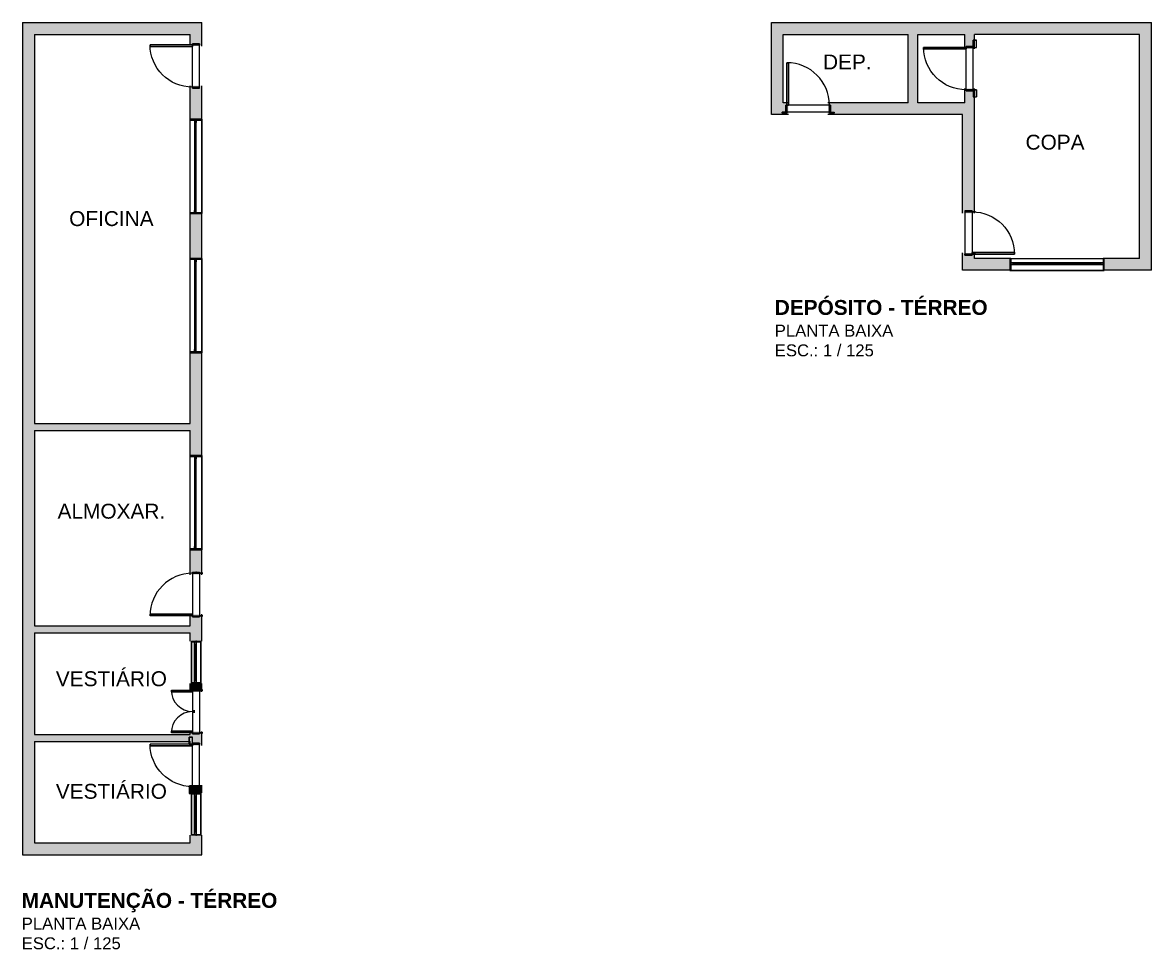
# Model space of a CAD drawing. Header units: metres. Extents: x 512 to 829, y -209 to 245.
# Drawn here: x 790.67 to 828.94, y -158.08 to -126.66 of the extents above; entities that cross this region are included whole.
import ezdxf

# ---------------------------------------------------------------- set-up
doc = ezdxf.new("R2010")
doc.units = ezdxf.units.M
doc.header["$LTSCALE"] = 0.508
doc.set_wipeout_variables(frame=1)
doc.header["$PDSIZE"] = -2
for name, color, linetype, lineweight in [('CONTORNO', 7, 'Continuous', 15), ('None', 7, 'Continuous', 5), ('NãoImprimir', 7, 'Continuous', 5), ('Peitoris', 2, 'Continuous', 5), ('PRÉDIO 4 - TRANSFERENCIA MARQUES', 10, 'Continuous', 15), ('Telhado-Princ', 7, 'Continuous', 5), ('TEXTO', 7, 'Continuous', 15)]:
    doc.layers.add(name, color=color, linetype=linetype, lineweight=lineweight)
doc.styles.add('Arial', font='arial.ttf')
doc.styles.add('Arial (bold)', font='arialbd.ttf')

# ---------------------------------------------------------------- blocks, each defined once
blk = doc.blocks.new('Grupo-784')
at = {"layer": 'TEXTO', "color": 7, "linetype": 'Continuous', "lineweight": 5}
blk.add_arc((-0.45, 0.075), 0.9, 0, 90, dxfattribs=at)
blk = doc.blocks.new('Grupo-785')
at = {"color": 7, "linetype": 'Continuous', "lineweight": 5}
blk.add_wipeout([(-0.45, 0.075), (-0.45, 0.975), (-0.415, 0.975), (-0.415, 0.075)], dxfattribs=at).dxf.layer = 'TEXTO'
at = {"layer": 'TEXTO', "color": 7, "linetype": 'Continuous', "lineweight": 5}
blk.add_lwpolyline([(-0.45, 0.075), (-0.45, 0.975), (-0.415, 0.975), (-0.415, 0.075)], close=True, dxfattribs=at)
blk = doc.blocks.new('Grupo-786')
at = {"layer": 'TEXTO', "color": 7}
blk.add_blockref('Grupo-785', (0, 0), dxfattribs=at)
at = {"layer": 'TEXTO', "color": 7, "linetype": 'Continuous', "lineweight": 5}
for p, q in [((-0.45, 0.075), (-0.45, 0.975)), ((-0.45, 0.975), (-0.415, 0.975)), ((-0.415, 0.075), (-0.415, 0.975)), ((-0.45, 0.075), (-0.415, 0.075))]:
    blk.add_line(p, q, dxfattribs=at)
blk = doc.blocks.new('Grupo-787')
at = {"layer": 'Peitoris', "color": 7}
blk.add_blockref('Grupo-786', (0, 0), dxfattribs=at)
blk = doc.blocks.new('Grupo-788')
at = {"layer": 'TEXTO', "color": 7, "linetype": 'Continuous', "lineweight": 9}
for p, q in [((-0.47, 0.075), (-0.47, -0.075)), ((0.47, 0.075), (0.47, -0.075))]:
    blk.add_line(p, q, dxfattribs=at)
blk = doc.blocks.new('Grupo-789')
at = {"color": 7, "linetype": 'Continuous', "lineweight": 5}
for points in [[(-0.47, 0.075), (-0.45, 0.075), (-0.45, -0.075), (-0.47, -0.075)], [(0.45, 0.075), (0.47, 0.075), (0.47, -0.075), (0.45, -0.075)]]:
    blk.add_wipeout(points, dxfattribs=at).dxf.layer = 'TEXTO'
at = {"layer": 'TEXTO', "color": 7, "linetype": 'Continuous', "lineweight": 5}
for points in [[(-0.47, 0.075), (-0.45, 0.075), (-0.45, -0.075), (-0.47, -0.075)], [(0.45, 0.075), (0.47, 0.075), (0.47, -0.075), (0.45, -0.075)]]:
    blk.add_lwpolyline(points, close=True, dxfattribs=at)
blk = doc.blocks.new('Grupo-790')
at = {"layer": 'TEXTO', "color": 7}
blk.add_blockref('Grupo-788', (0, 0), dxfattribs=at)
blk.add_blockref('Grupo-789', (0, 0), dxfattribs=at)
at = {"layer": 'TEXTO', "color": 7, "linetype": 'Continuous', "lineweight": 5}
for p, q in [((-0.47, 0.075), (-0.45, 0.075)), ((-0.45, 0.075), (-0.45, -0.075)), ((0.47, 0.075), (0.45, 0.075)), ((0.45, 0.075), (0.45, -0.075)), ((-0.47, -0.075), (-0.45, -0.075)), ((0.47, -0.075), (0.45, -0.075))]:
    blk.add_line(p, q, dxfattribs=at)
blk = doc.blocks.new('Grupo-791')
at = {"layer": 'TEXTO', "color": 7, "linetype": 'Continuous', "lineweight": 9}
for p, q in [((0.47, 0.075), (-0.47, 0.075)), ((0.47, -0.075), (-0.47, -0.075))]:
    blk.add_line(p, q, dxfattribs=at)
blk = doc.blocks.new('Door (2D)-13')
at = {"layer": 'Peitoris', "color": 7}
blk.add_blockref('Grupo-784', (0, 0), dxfattribs=at)
at = {"layer": 'TEXTO', "color": 7}
blk.add_blockref('Grupo-787', (0, 0), dxfattribs=at)
blk.add_blockref('Grupo-790', (0, 0), dxfattribs=at)
at = {"layer": 'NãoImprimir', "color": 7, "linetype": 'Continuous', "lineweight": 5}
for p in [(-0.47, 0), (0.47, 0)]:
    blk.add_point(p, dxfattribs=at)
at = {"layer": 'Telhado-Princ', "color": 7}
blk.add_blockref('Grupo-791', (0, 0), dxfattribs=at)
blk = doc.blocks.new('Grupo-792')
at = {"layer": 'CONTORNO', "color": 7, "linetype": 'Continuous', "lineweight": 9}
for p, q in [((-0.47, 0.075), (-0.47, -0.075)), ((0.47, 0.075), (0.47, -0.075)), ((-0.47, -0.075), (-0.45, -0.075)), ((0.47, -0.075), (0.45, -0.075))]:
    blk.add_line(p, q, dxfattribs=at)
blk = doc.blocks.new('Grupo-793')
at = {"layer": 'CONTORNO', "color": 7, "linetype": 'Continuous', "lineweight": 5}
for points in [[(-0.47, 0.075), (-0.45, 0.075), (-0.45, -0.075), (-0.47, -0.075)], [(0.45, 0.075), (0.47, 0.075), (0.47, -0.075), (0.45, -0.075)]]:
    blk.add_lwpolyline(points, close=True, dxfattribs=at)
blk = doc.blocks.new('Grupo-794')
at = {"layer": 'CONTORNO', "color": 7, "linetype": 'Continuous', "lineweight": 5}
for p, q in [((-0.47, 0.075), (-0.45, 0.075)), ((-0.45, 0.075), (-0.45, -0.075)), ((0.47, 0.075), (0.45, 0.075)), ((0.45, 0.075), (0.45, -0.075))]:
    blk.add_line(p, q, dxfattribs=at)
at = {"layer": 'CONTORNO', "color": 7}
for name in ['Grupo-792', 'Grupo-793']:
    blk.add_blockref(name, (0, 0), dxfattribs=at)
blk = doc.blocks.new('Grupo-795')
at = {"layer": 'CONTORNO', "color": 7, "linetype": 'Continuous', "lineweight": 5}
blk.add_arc((-0.45, 0.075), 0.9, 0, 90, dxfattribs=at)
blk = doc.blocks.new('Grupo-796')
at = {"layer": 'CONTORNO', "color": 7, "linetype": 'Continuous', "lineweight": 5}
blk.add_lwpolyline([(-0.45, 0.075), (-0.45, 0.975), (-0.415, 0.975), (-0.415, 0.075)], close=True, dxfattribs=at)
blk = doc.blocks.new('Grupo-797')
at = {"layer": 'CONTORNO', "color": 7, "linetype": 'Continuous', "lineweight": 5}
for p, q in [((-0.45, 0.075), (-0.45, 0.975)), ((-0.45, 0.975), (-0.415, 0.975)), ((-0.415, 0.075), (-0.415, 0.975)), ((-0.45, 0.075), (-0.415, 0.075))]:
    blk.add_line(p, q, dxfattribs=at)
at = {"layer": 'CONTORNO', "color": 7}
blk.add_blockref('Grupo-796', (0, 0), dxfattribs=at)
blk = doc.blocks.new('Grupo-798')
at = {"layer": 'Peitoris', "color": 7}
blk.add_blockref('Grupo-797', (0, 0), dxfattribs=at)
blk = doc.blocks.new('Grupo-799')
at = {"layer": 'CONTORNO', "color": 7, "linetype": 'Continuous', "lineweight": 9}
for p, q in [((-0.45, -0.075), (-0.45, -0.075)), ((0.45, -0.075), (0.45, -0.075))]:
    blk.add_line(p, q, dxfattribs=at)
blk = doc.blocks.new('Grupo-800')
at = {"layer": 'CONTORNO', "color": 7, "linetype": 'Continuous', "lineweight": 5}
for points in [[(-0.45, -0.075), (-0.45, -0.075), (-0.45, -0.145), (-0.45, -0.145)], [(0.45, -0.075), (0.45, -0.075), (0.45, -0.145), (0.45, -0.145)]]:
    blk.add_lwpolyline(points, close=True, dxfattribs=at)
blk = doc.blocks.new('Grupo-801')
at = {"layer": 'CONTORNO', "color": 7, "linetype": 'Continuous', "lineweight": 5}
for p, q in [((-0.45, -0.075), (-0.45, -0.145)), ((-0.45, -0.075), (-0.45, -0.145)), ((-0.45, -0.145), (-0.45, -0.145)), ((0.45, -0.075), (0.45, -0.145)), ((0.45, -0.075), (0.45, -0.145)), ((0.45, -0.145), (0.45, -0.145))]:
    blk.add_line(p, q, dxfattribs=at)
at = {"layer": 'CONTORNO', "color": 7}
for name in ['Grupo-799', 'Grupo-800']:
    blk.add_blockref(name, (0, 0), dxfattribs=at)
blk = doc.blocks.new('Grupo-802')
at = {"layer": 'CONTORNO', "color": 7, "linetype": 'Continuous', "lineweight": 9}
for p, q in [((0.47, 0.075), (-0.47, 0.075)), ((0.47, -0.075), (-0.47, -0.075))]:
    blk.add_line(p, q, dxfattribs=at)
blk = doc.blocks.new('Door (2D)-14')
at = {"layer": 'NãoImprimir', "color": 7, "linetype": 'Continuous', "lineweight": 5}
for p in [(-0.47, 0), (0.47, 0)]:
    blk.add_point(p, dxfattribs=at)
at = {"layer": 'CONTORNO', "color": 7}
for name in ['Grupo-798', 'Grupo-794', 'Grupo-801']:
    blk.add_blockref(name, (0, 0), dxfattribs=at)
at = {"layer": 'Peitoris', "color": 7}
blk.add_blockref('Grupo-795', (0, 0), dxfattribs=at)
at = {"layer": 'Telhado-Princ', "color": 7}
blk.add_blockref('Grupo-802', (0, 0), dxfattribs=at)
blk = doc.blocks.new('Grupo-803')
at = {"layer": 'CONTORNO', "color": 7, "linetype": 'Continuous', "lineweight": 9}
for p, q in [((-0.47, 0.075), (-0.47, -0.075)), ((0.47, 0.075), (0.47, -0.075)), ((-0.47, -0.075), (-0.45, -0.075)), ((0.47, -0.075), (0.45, -0.075))]:
    blk.add_line(p, q, dxfattribs=at)
blk = doc.blocks.new('Grupo-804')
at = {"layer": 'CONTORNO', "color": 7, "linetype": 'Continuous', "lineweight": 5}
for points in [[(-0.47, 0.075), (-0.45, 0.075), (-0.45, -0.075), (-0.47, -0.075)], [(0.45, 0.075), (0.47, 0.075), (0.47, -0.075), (0.45, -0.075)]]:
    blk.add_lwpolyline(points, close=True, dxfattribs=at)
blk = doc.blocks.new('Grupo-805')
at = {"layer": 'CONTORNO', "color": 7, "linetype": 'Continuous', "lineweight": 5}
for p, q in [((-0.47, 0.075), (-0.45, 0.075)), ((-0.45, 0.075), (-0.45, -0.075)), ((0.47, 0.075), (0.45, 0.075)), ((0.45, 0.075), (0.45, -0.075))]:
    blk.add_line(p, q, dxfattribs=at)
at = {"layer": 'CONTORNO', "color": 7}
for name in ['Grupo-803', 'Grupo-804']:
    blk.add_blockref(name, (0, 0), dxfattribs=at)
blk = doc.blocks.new('Grupo-806')
at = {"layer": 'CONTORNO', "color": 7, "linetype": 'Continuous', "lineweight": 5}
blk.add_arc((-0.45, 0.075), 0.449, 0, 90, dxfattribs=at)
blk = doc.blocks.new('Grupo-807')
at = {"layer": 'CONTORNO', "color": 7, "linetype": 'Continuous', "lineweight": 5}
blk.add_lwpolyline([(-0.45, 0.075), (-0.45, 0.52375), (-0.415, 0.52375), (-0.415, 0.075)], close=True, dxfattribs=at)
blk = doc.blocks.new('Grupo-808')
at = {"layer": 'CONTORNO', "color": 7, "linetype": 'Continuous', "lineweight": 5}
for p, q in [((-0.45, 0.075), (-0.45, 0.52375)), ((-0.45, 0.52375), (-0.415, 0.52375)), ((-0.415, 0.075), (-0.415, 0.52375)), ((-0.45, 0.075), (-0.415, 0.075))]:
    blk.add_line(p, q, dxfattribs=at)
at = {"layer": 'CONTORNO', "color": 7}
blk.add_blockref('Grupo-807', (0, 0), dxfattribs=at)
blk = doc.blocks.new('Grupo-809')
at = {"layer": 'Peitoris', "color": 7}
blk.add_blockref('Grupo-808', (0, 0), dxfattribs=at)
blk = doc.blocks.new('Grupo-810')
at = {"layer": 'CONTORNO', "color": 7, "linetype": 'Continuous', "lineweight": 5}
blk.add_arc((0.45, 0.075), 0.449, 90, 180, dxfattribs=at)
blk = doc.blocks.new('Grupo-811')
at = {"layer": 'CONTORNO', "color": 7, "linetype": 'Continuous', "lineweight": 5}
blk.add_lwpolyline([(0.45, 0.52375), (0.45, 0.075), (0.415, 0.075), (0.415, 0.52375)], close=True, dxfattribs=at)
blk = doc.blocks.new('Grupo-812')
at = {"layer": 'CONTORNO', "color": 7, "linetype": 'Continuous', "lineweight": 5}
for p, q in [((0.415, 0.52375), (0.415, 0.075)), ((0.45, 0.52375), (0.415, 0.52375)), ((0.45, 0.52375), (0.45, 0.075)), ((0.45, 0.075), (0.415, 0.075))]:
    blk.add_line(p, q, dxfattribs=at)
at = {"layer": 'CONTORNO', "color": 7}
blk.add_blockref('Grupo-811', (0, 0), dxfattribs=at)
blk = doc.blocks.new('Grupo-813')
at = {"layer": 'Peitoris', "color": 7}
blk.add_blockref('Grupo-812', (0, 0), dxfattribs=at)
blk = doc.blocks.new('Grupo-814')
at = {"layer": 'CONTORNO', "color": 7, "linetype": 'Continuous', "lineweight": 9}
for p, q in [((-0.45, -0.075), (-0.45, -0.075)), ((0.45, -0.075), (0.45, -0.075))]:
    blk.add_line(p, q, dxfattribs=at)
blk = doc.blocks.new('Grupo-815')
at = {"layer": 'CONTORNO', "color": 7, "linetype": 'Continuous', "lineweight": 5}
for points in [[(-0.45, -0.075), (-0.45, -0.075), (-0.45, -0.145), (-0.45, -0.145)], [(0.45, -0.075), (0.45, -0.075), (0.45, -0.145), (0.45, -0.145)]]:
    blk.add_lwpolyline(points, close=True, dxfattribs=at)
blk = doc.blocks.new('Grupo-816')
at = {"layer": 'CONTORNO', "color": 7, "linetype": 'Continuous', "lineweight": 5}
for p, q in [((-0.45, -0.075), (-0.45, -0.145)), ((-0.45, -0.075), (-0.45, -0.145)), ((-0.45, -0.145), (-0.45, -0.145)), ((0.45, -0.075), (0.45, -0.145)), ((0.45, -0.075), (0.45, -0.145)), ((0.45, -0.145), (0.45, -0.145))]:
    blk.add_line(p, q, dxfattribs=at)
at = {"layer": 'CONTORNO', "color": 7}
for name in ['Grupo-814', 'Grupo-815']:
    blk.add_blockref(name, (0, 0), dxfattribs=at)
blk = doc.blocks.new('Grupo-817')
at = {"layer": 'CONTORNO', "color": 7, "linetype": 'Continuous', "lineweight": 9}
for p, q in [((0.47, 0.075), (-0.47, 0.075)), ((0.47, -0.075), (-0.47, -0.075))]:
    blk.add_line(p, q, dxfattribs=at)
blk = doc.blocks.new('Door (2D)-15')
at = {"layer": 'CONTORNO', "color": 7, "linetype": 'Continuous', "lineweight": 18}
blk.add_lwpolyline([(-0.02625, 0.0375), (-0.02625, 0.04), (-0.00125, 0.04), (-0.00125, 0.075), (0.00125, 0.075), (0.00125, 0.04), (0.02625, 0.04), (0.02625, 0.0375)], close=True, dxfattribs=at)
at = {"layer": 'NãoImprimir', "color": 7, "linetype": 'Continuous', "lineweight": 5}
for p in [(-0.47, 0), (0.47, 0)]:
    blk.add_point(p, dxfattribs=at)
at = {"layer": 'CONTORNO', "color": 7}
for name in ['Grupo-809', 'Grupo-813', 'Grupo-805', 'Grupo-816']:
    blk.add_blockref(name, (0, 0), dxfattribs=at)
at = {"layer": 'Peitoris', "color": 7}
for name in ['Grupo-806', 'Grupo-810']:
    blk.add_blockref(name, (0, 0), dxfattribs=at)
at = {"layer": 'Telhado-Princ', "color": 7}
blk.add_blockref('Grupo-817', (0, 0), dxfattribs=at)
blk = doc.blocks.new('Grupo-818')
at = {"layer": 'CONTORNO', "color": 7, "linetype": 'Continuous', "lineweight": 9}
for p, q in [((-0.47, 0.075), (-0.45, 0.075)), ((-0.47, 0.075), (-0.47, -0.075)), ((0.47, 0.075), (0.45, 0.075)), ((0.47, 0.075), (0.47, -0.075))]:
    blk.add_line(p, q, dxfattribs=at)
blk = doc.blocks.new('Grupo-819')
at = {"layer": 'CONTORNO', "color": 7, "linetype": 'Continuous', "lineweight": 5}
for points in [[(-0.47, 0.075), (-0.45, 0.075), (-0.45, -0.075), (-0.47, -0.075)], [(0.45, 0.075), (0.47, 0.075), (0.47, -0.075), (0.45, -0.075)]]:
    blk.add_lwpolyline(points, close=True, dxfattribs=at)
blk = doc.blocks.new('Grupo-820')
at = {"layer": 'CONTORNO', "color": 7, "linetype": 'Continuous', "lineweight": 5}
for p, q in [((-0.45, 0.075), (-0.45, -0.075)), ((0.45, 0.075), (0.45, -0.075)), ((-0.47, -0.075), (-0.45, -0.075)), ((0.47, -0.075), (0.45, -0.075))]:
    blk.add_line(p, q, dxfattribs=at)
at = {"layer": 'CONTORNO', "color": 7}
for name in ['Grupo-818', 'Grupo-819']:
    blk.add_blockref(name, (0, 0), dxfattribs=at)
blk = doc.blocks.new('Grupo-821')
at = {"layer": 'CONTORNO', "color": 7, "linetype": 'Continuous', "lineweight": 5}
blk.add_arc((-0.45, 0.075), 0.9, 0, 90, dxfattribs=at)
blk = doc.blocks.new('Grupo-822')
at = {"layer": 'CONTORNO', "color": 7, "linetype": 'Continuous', "lineweight": 5}
blk.add_lwpolyline([(-0.45, 0.075), (-0.45, 0.975), (-0.415, 0.975), (-0.415, 0.075)], close=True, dxfattribs=at)
blk = doc.blocks.new('Grupo-823')
at = {"layer": 'CONTORNO', "color": 7, "linetype": 'Continuous', "lineweight": 5}
for p, q in [((-0.45, 0.075), (-0.45, 0.975)), ((-0.45, 0.975), (-0.415, 0.975)), ((-0.415, 0.075), (-0.415, 0.975)), ((-0.45, 0.075), (-0.415, 0.075))]:
    blk.add_line(p, q, dxfattribs=at)
at = {"layer": 'CONTORNO', "color": 7}
blk.add_blockref('Grupo-822', (0, 0), dxfattribs=at)
blk = doc.blocks.new('Grupo-824')
at = {"layer": 'Peitoris', "color": 7}
blk.add_blockref('Grupo-823', (0, 0), dxfattribs=at)
blk = doc.blocks.new('Grupo-825')
at = {"layer": 'CONTORNO', "color": 7, "linetype": 'Continuous', "lineweight": 9}
for p, q in [((-0.45, 0.075), (-0.6, 0.075)), ((0.45, 0.075), (0.6, 0.075))]:
    blk.add_line(p, q, dxfattribs=at)
blk = doc.blocks.new('Grupo-826')
at = {"layer": 'CONTORNO', "color": 7, "linetype": 'Continuous', "lineweight": 5}
for points in [[(-0.6, 0.145), (-0.45, 0.145), (-0.45, 0.075), (-0.6, 0.075)], [(0.45, 0.145), (0.6, 0.145), (0.6, 0.075), (0.45, 0.075)]]:
    blk.add_lwpolyline(points, close=True, dxfattribs=at)
blk = doc.blocks.new('Grupo-827')
at = {"layer": 'CONTORNO', "color": 7, "linetype": 'Continuous', "lineweight": 5}
for p, q in [((-0.45, 0.145), (-0.6, 0.145)), ((-0.6, 0.145), (-0.6, 0.075)), ((-0.45, 0.145), (-0.45, 0.075)), ((0.45, 0.145), (0.6, 0.145)), ((0.45, 0.145), (0.45, 0.075)), ((0.6, 0.145), (0.6, 0.075))]:
    blk.add_line(p, q, dxfattribs=at)
at = {"layer": 'CONTORNO', "color": 7}
for name in ['Grupo-826', 'Grupo-825']:
    blk.add_blockref(name, (0, 0), dxfattribs=at)
blk = doc.blocks.new('Grupo-828')
at = {"layer": 'CONTORNO', "color": 7, "linetype": 'Continuous', "lineweight": 9}
for p, q in [((0.47, 0.075), (-0.47, 0.075)), ((0.47, -0.075), (-0.47, -0.075))]:
    blk.add_line(p, q, dxfattribs=at)
blk = doc.blocks.new('Door (2D)-16')
at = {"layer": 'NãoImprimir', "color": 7, "linetype": 'Continuous', "lineweight": 5}
for p in [(-0.47, 0), (0.47, 0)]:
    blk.add_point(p, dxfattribs=at)
at = {"layer": 'CONTORNO', "color": 7}
for name in ['Grupo-824', 'Grupo-827', 'Grupo-820']:
    blk.add_blockref(name, (0, 0), dxfattribs=at)
at = {"layer": 'Peitoris', "color": 7}
blk.add_blockref('Grupo-821', (0, 0), dxfattribs=at)
at = {"layer": 'Telhado-Princ', "color": 7}
blk.add_blockref('Grupo-828', (0, 0), dxfattribs=at)
blk = doc.blocks.new('Grupo-184')
at = {"layer": 'CONTORNO', "color": 7, "linetype": 'Continuous', "lineweight": 5}
for points in [[(-0.45, 0.1), (-0.43095, 0.1), (-0.43095, -0.1), (-0.45, -0.1)], [(0.43095, 0.1), (0.45, 0.1), (0.45, -0.1), (0.43095, -0.1)]]:
    blk.add_lwpolyline(points, close=True, dxfattribs=at)
blk = doc.blocks.new('Grupo-185')
at = {"layer": 'CONTORNO', "color": 7, "linetype": 'Continuous', "lineweight": 5}
for p, q in [((-0.45, 0.1), (-0.43095, 0.1)), ((-0.43095, 0.1), (-0.43095, -0.1)), ((0.45, 0.1), (0.43095, 0.1)), ((0.43095, 0.1), (0.43095, -0.1)), ((-0.45, -0.1), (-0.43095, -0.1)), ((0.45, -0.1), (0.43095, -0.1))]:
    blk.add_line(p, q, dxfattribs=at)
at = {"layer": 'CONTORNO', "color": 7}
blk.add_blockref('Grupo-184', (0, 0), dxfattribs=at)
blk = doc.blocks.new('Grupo-186')
at = {"layer": 'CONTORNO', "color": 7, "linetype": 'Continuous', "lineweight": 5}
for p, q in [((-0.43095, 0.034925), (-0.43095, 0)), ((0.43095, 0.034925), (0.43095, 0))]:
    blk.add_line(p, q, dxfattribs=at)
blk = doc.blocks.new('Grupo-187')
at = {"layer": 'CONTORNO', "color": 7, "linetype": 'Continuous', "lineweight": 5}
for points in [[(-0.43095, 0.034925), (-0.38015, 0.034925), (-0.38015, 0), (-0.43095, 0)], [(0.38015, 0.034925), (0.43095, 0.034925), (0.43095, 0), (0.38015, 0)]]:
    blk.add_lwpolyline(points, close=True, dxfattribs=at)
blk = doc.blocks.new('Grupo-188')
at = {"layer": 'CONTORNO', "color": 7, "linetype": 'Continuous', "lineweight": 5}
for p, q in [((-0.43095, 0.034925), (-0.38015, 0.034925)), ((-0.43095, 0), (-0.38015, 0)), ((-0.38015, 0.034925), (-0.38015, 0)), ((0.43095, 0.034925), (0.38015, 0.034925)), ((0.38015, 0.034925), (0.38015, 0)), ((0.43095, 0), (0.38015, 0))]:
    blk.add_line(p, q, dxfattribs=at)
blk.add_lwpolyline([(-0.38015, 0.034925), (0.38015, 0.034925), (0.38015, 0), (-0.38015, 0)], close=True, dxfattribs=at)
at = {"layer": 'CONTORNO', "color": 7}
for name in ['Grupo-186', 'Grupo-187']:
    blk.add_blockref(name, (0, 0), dxfattribs=at)
blk = doc.blocks.new('Grupo-190')
at = {"layer": 'CONTORNO', "color": 7, "linetype": 'Continuous', "lineweight": 25}
for p, q in [((-0.38, 0.018), (0.38, 0.018)), ((-0.38, 0.017), (0.38, 0.017))]:
    blk.add_line(p, q, dxfattribs=at)
blk = doc.blocks.new('Grupo-191')
at = {"layer": 'CONTORNO', "color": 7, "linetype": 'Continuous', "lineweight": 20}
for p, q in [((0.45, 0.1), (-0.45, 0.1)), ((0.45, -0.1), (-0.45, -0.1))]:
    blk.add_line(p, q, dxfattribs=at)
blk = doc.blocks.new('Window (2D)-23')
at = {"color": 7, "linetype": 'Continuous', "lineweight": 5}
blk.add_wipeout([(-0.45, 0.1), (0.45, 0.1), (0.45, -0.1), (-0.45, -0.1)], dxfattribs=at).dxf.layer = 'CONTORNO'
at = {"layer": 'CONTORNO', "color": 7, "linetype": 'Continuous', "lineweight": 5}
for p, q in [((-0.45, 0.1), (0.45, 0.1)), ((-0.45, -0.1), (0.45, -0.1))]:
    blk.add_line(p, q, dxfattribs=at)
at = {"layer": 'NãoImprimir', "linetype": 'Continuous'}
for p in [(-0.45, 0), (0.45, 0)]:
    blk.add_point(p, dxfattribs=at)
at = {"layer": 'CONTORNO', "color": 7}
blk.add_blockref('Grupo-185', (0, 0), dxfattribs=at)
at = {"layer": 'Peitoris'}
for name in ['Grupo-188', 'Grupo-190']:
    blk.add_blockref(name, (0, 0), dxfattribs=at)
at = {"layer": 'Telhado-Princ'}
blk.add_blockref('Grupo-191', (0, 0), dxfattribs=at)
blk = doc.blocks.new('Grupo-192')
at = {"layer": 'CONTORNO', "color": 7, "linetype": 'Continuous', "lineweight": 5}
for points in [[(-0.45, 0.1), (-0.43095, 0.1), (-0.43095, -0.1), (-0.45, -0.1)], [(0.43095, 0.1), (0.45, 0.1), (0.45, -0.1), (0.43095, -0.1)]]:
    blk.add_lwpolyline(points, close=True, dxfattribs=at)
blk = doc.blocks.new('Grupo-193')
at = {"layer": 'CONTORNO', "color": 7, "linetype": 'Continuous', "lineweight": 5}
for p, q in [((-0.45, 0.1), (-0.43095, 0.1)), ((-0.43095, 0.1), (-0.43095, -0.1)), ((0.45, 0.1), (0.43095, 0.1)), ((0.43095, 0.1), (0.43095, -0.1)), ((-0.45, -0.1), (-0.43095, -0.1)), ((0.45, -0.1), (0.43095, -0.1))]:
    blk.add_line(p, q, dxfattribs=at)
at = {"layer": 'CONTORNO', "color": 7}
blk.add_blockref('Grupo-192', (0, 0), dxfattribs=at)
blk = doc.blocks.new('Grupo-194')
at = {"layer": 'CONTORNO', "color": 7, "linetype": 'Continuous', "lineweight": 5}
for p, q in [((-0.43095, 0.034925), (-0.43095, 0)), ((0.43095, 0.034925), (0.43095, 0))]:
    blk.add_line(p, q, dxfattribs=at)
blk = doc.blocks.new('Grupo-195')
at = {"layer": 'CONTORNO', "color": 7, "linetype": 'Continuous', "lineweight": 5}
for points in [[(-0.43095, 0.034925), (-0.38015, 0.034925), (-0.38015, 0), (-0.43095, 0)], [(0.38015, 0.034925), (0.43095, 0.034925), (0.43095, 0), (0.38015, 0)]]:
    blk.add_lwpolyline(points, close=True, dxfattribs=at)
blk = doc.blocks.new('Grupo-196')
at = {"layer": 'CONTORNO', "color": 7, "linetype": 'Continuous', "lineweight": 5}
for p, q in [((-0.43095, 0.034925), (-0.38015, 0.034925)), ((-0.43095, 0), (-0.38015, 0)), ((-0.38015, 0.034925), (-0.38015, 0)), ((0.43095, 0.034925), (0.38015, 0.034925)), ((0.38015, 0.034925), (0.38015, 0)), ((0.43095, 0), (0.38015, 0))]:
    blk.add_line(p, q, dxfattribs=at)
blk.add_lwpolyline([(-0.38015, 0.034925), (0.38015, 0.034925), (0.38015, 0), (-0.38015, 0)], close=True, dxfattribs=at)
at = {"layer": 'CONTORNO', "color": 7}
for name in ['Grupo-194', 'Grupo-195']:
    blk.add_blockref(name, (0, 0), dxfattribs=at)
blk = doc.blocks.new('Grupo-198')
at = {"layer": 'CONTORNO', "color": 7, "linetype": 'Continuous', "lineweight": 25}
for p, q in [((-0.38, 0.018), (0.38, 0.018)), ((-0.38, 0.017), (0.38, 0.017))]:
    blk.add_line(p, q, dxfattribs=at)
blk = doc.blocks.new('Grupo-199')
at = {"layer": 'CONTORNO', "color": 7, "linetype": 'Continuous', "lineweight": 20}
for p, q in [((0.45, 0.1), (-0.45, 0.1)), ((0.45, -0.1), (-0.45, -0.1))]:
    blk.add_line(p, q, dxfattribs=at)
blk = doc.blocks.new('Window (2D)-24')
at = {"color": 7, "linetype": 'Continuous', "lineweight": 5}
blk.add_wipeout([(-0.45, 0.1), (0.45, 0.1), (0.45, -0.1), (-0.45, -0.1)], dxfattribs=at).dxf.layer = 'CONTORNO'
at = {"layer": 'CONTORNO', "color": 7, "linetype": 'Continuous', "lineweight": 5}
for p, q in [((-0.45, 0.1), (0.45, 0.1)), ((-0.45, -0.1), (0.45, -0.1))]:
    blk.add_line(p, q, dxfattribs=at)
at = {"layer": 'NãoImprimir', "linetype": 'Continuous'}
for p in [(-0.45, 0), (0.45, 0)]:
    blk.add_point(p, dxfattribs=at)
at = {"layer": 'CONTORNO', "color": 7}
blk.add_blockref('Grupo-193', (0, 0), dxfattribs=at)
at = {"layer": 'Peitoris'}
for name in ['Grupo-196', 'Grupo-198']:
    blk.add_blockref(name, (0, 0), dxfattribs=at)
at = {"layer": 'Telhado-Princ'}
blk.add_blockref('Grupo-199', (0, 0), dxfattribs=at)
blk = doc.blocks.new('Grupo-829')
at = {"layer": 'CONTORNO', "color": 7, "linetype": 'Continuous', "lineweight": 9}
for p, q in [((-0.47, 0.075), (-0.45, 0.075)), ((-0.47, 0.075), (-0.47, -0.075)), ((0.47, 0.075), (0.45, 0.075)), ((0.47, 0.075), (0.47, -0.075))]:
    blk.add_line(p, q, dxfattribs=at)
blk = doc.blocks.new('Grupo-830')
at = {"layer": 'CONTORNO', "color": 7, "linetype": 'Continuous', "lineweight": 5}
for points in [[(-0.47, 0.075), (-0.45, 0.075), (-0.45, -0.075), (-0.47, -0.075)], [(0.45, 0.075), (0.47, 0.075), (0.47, -0.075), (0.45, -0.075)]]:
    blk.add_lwpolyline(points, close=True, dxfattribs=at)
blk = doc.blocks.new('Grupo-831')
at = {"layer": 'CONTORNO', "color": 7, "linetype": 'Continuous', "lineweight": 5}
for p, q in [((-0.45, 0.075), (-0.45, -0.075)), ((0.45, 0.075), (0.45, -0.075)), ((-0.47, -0.075), (-0.45, -0.075)), ((0.47, -0.075), (0.45, -0.075))]:
    blk.add_line(p, q, dxfattribs=at)
at = {"layer": 'CONTORNO', "color": 7}
for name in ['Grupo-829', 'Grupo-830']:
    blk.add_blockref(name, (0, 0), dxfattribs=at)
blk = doc.blocks.new('Grupo-832')
at = {"layer": 'CONTORNO', "color": 7, "linetype": 'Continuous', "lineweight": 5}
blk.add_arc((-0.45, 0.075), 0.9, 0, 90, dxfattribs=at)
blk = doc.blocks.new('Grupo-833')
at = {"layer": 'CONTORNO', "color": 7, "linetype": 'Continuous', "lineweight": 5}
blk.add_lwpolyline([(-0.45, 0.075), (-0.45, 0.975), (-0.415, 0.975), (-0.415, 0.075)], close=True, dxfattribs=at)
blk = doc.blocks.new('Grupo-834')
at = {"layer": 'CONTORNO', "color": 7, "linetype": 'Continuous', "lineweight": 5}
for p, q in [((-0.45, 0.075), (-0.45, 0.975)), ((-0.45, 0.975), (-0.415, 0.975)), ((-0.415, 0.075), (-0.415, 0.975)), ((-0.45, 0.075), (-0.415, 0.075))]:
    blk.add_line(p, q, dxfattribs=at)
at = {"layer": 'CONTORNO', "color": 7}
blk.add_blockref('Grupo-833', (0, 0), dxfattribs=at)
blk = doc.blocks.new('Grupo-835')
at = {"layer": 'Peitoris', "color": 7}
blk.add_blockref('Grupo-834', (0, 0), dxfattribs=at)
blk = doc.blocks.new('Grupo-836')
at = {"layer": 'CONTORNO', "color": 7, "linetype": 'Continuous', "lineweight": 9}
for p, q in [((-0.45, 0.075), (-0.45, 0.075)), ((0.45, 0.075), (0.45, 0.075))]:
    blk.add_line(p, q, dxfattribs=at)
blk = doc.blocks.new('Grupo-837')
at = {"layer": 'CONTORNO', "color": 7, "linetype": 'Continuous', "lineweight": 5}
for points in [[(-0.45, 0.145), (-0.45, 0.145), (-0.45, 0.075), (-0.45, 0.075)], [(0.45, 0.145), (0.45, 0.145), (0.45, 0.075), (0.45, 0.075)]]:
    blk.add_lwpolyline(points, close=True, dxfattribs=at)
blk = doc.blocks.new('Grupo-838')
at = {"layer": 'CONTORNO', "color": 7, "linetype": 'Continuous', "lineweight": 5}
for p, q in [((-0.45, 0.145), (-0.45, 0.145)), ((-0.45, 0.145), (-0.45, 0.075)), ((-0.45, 0.145), (-0.45, 0.075)), ((0.45, 0.145), (0.45, 0.145)), ((0.45, 0.145), (0.45, 0.075)), ((0.45, 0.145), (0.45, 0.075))]:
    blk.add_line(p, q, dxfattribs=at)
at = {"layer": 'CONTORNO', "color": 7}
for name in ['Grupo-837', 'Grupo-836']:
    blk.add_blockref(name, (0, 0), dxfattribs=at)
blk = doc.blocks.new('Grupo-839')
at = {"layer": 'CONTORNO', "color": 7, "linetype": 'Continuous', "lineweight": 9}
for p, q in [((0.47, 0.075), (-0.47, 0.075)), ((0.47, -0.075), (-0.47, -0.075))]:
    blk.add_line(p, q, dxfattribs=at)
blk = doc.blocks.new('Door (2D)-17')
at = {"layer": 'NãoImprimir', "color": 7, "linetype": 'Continuous', "lineweight": 5}
for p in [(-0.47, 0), (0.47, 0)]:
    blk.add_point(p, dxfattribs=at)
at = {"layer": 'CONTORNO', "color": 7}
for name in ['Grupo-835', 'Grupo-831', 'Grupo-838']:
    blk.add_blockref(name, (0, 0), dxfattribs=at)
at = {"layer": 'Peitoris', "color": 7}
blk.add_blockref('Grupo-832', (0, 0), dxfattribs=at)
at = {"layer": 'Telhado-Princ', "color": 7}
blk.add_blockref('Grupo-839', (0, 0), dxfattribs=at)
blk = doc.blocks.new('Grupo-847')
at = {"layer": 'CONTORNO', "color": 7, "linetype": 'Continuous', "lineweight": 5}
blk.add_arc((-0.45, 0.075), 0.9, 0, 90, dxfattribs=at)
blk = doc.blocks.new('Grupo-848')
at = {"layer": 'CONTORNO', "color": 7, "linetype": 'Continuous', "lineweight": 5}
blk.add_lwpolyline([(-0.45, 0.075), (-0.45, 0.975), (-0.415, 0.975), (-0.415, 0.075)], close=True, dxfattribs=at)
blk = doc.blocks.new('Grupo-849')
at = {"layer": 'CONTORNO', "color": 7, "linetype": 'Continuous', "lineweight": 5}
for p, q in [((-0.45, 0.075), (-0.45, 0.975)), ((-0.45, 0.975), (-0.415, 0.975)), ((-0.415, 0.075), (-0.415, 0.975)), ((-0.45, 0.075), (-0.415, 0.075))]:
    blk.add_line(p, q, dxfattribs=at)
at = {"layer": 'CONTORNO', "color": 7}
blk.add_blockref('Grupo-848', (0, 0), dxfattribs=at)
blk = doc.blocks.new('Grupo-850')
at = {"layer": 'Peitoris', "color": 7}
blk.add_blockref('Grupo-849', (0, 0), dxfattribs=at)
blk = doc.blocks.new('Grupo-851')
at = {"layer": 'CONTORNO', "color": 7, "linetype": 'Continuous', "lineweight": 9}
for p, q in [((-0.47, 0.075), (-0.47, -0.075)), ((0.47, 0.075), (0.47, -0.075)), ((-0.47, -0.075), (-0.45, -0.075)), ((0.47, -0.075), (0.45, -0.075))]:
    blk.add_line(p, q, dxfattribs=at)
blk = doc.blocks.new('Grupo-852')
at = {"layer": 'CONTORNO', "color": 7, "linetype": 'Continuous', "lineweight": 5}
for points in [[(-0.47, 0.075), (-0.45, 0.075), (-0.45, -0.075), (-0.47, -0.075)], [(0.45, 0.075), (0.47, 0.075), (0.47, -0.075), (0.45, -0.075)]]:
    blk.add_lwpolyline(points, close=True, dxfattribs=at)
blk = doc.blocks.new('Grupo-853')
at = {"layer": 'CONTORNO', "color": 7, "linetype": 'Continuous', "lineweight": 5}
for p, q in [((-0.47, 0.075), (-0.45, 0.075)), ((-0.45, 0.075), (-0.45, -0.075)), ((0.47, 0.075), (0.45, 0.075)), ((0.45, 0.075), (0.45, -0.075))]:
    blk.add_line(p, q, dxfattribs=at)
at = {"layer": 'CONTORNO', "color": 7}
for name in ['Grupo-851', 'Grupo-852']:
    blk.add_blockref(name, (0, 0), dxfattribs=at)
blk = doc.blocks.new('Grupo-854')
at = {"layer": 'CONTORNO', "color": 7, "linetype": 'Continuous', "lineweight": 9}
for p, q in [((-0.45, -0.075), (-0.55, -0.075)), ((0.45, -0.075), (0.55, -0.075))]:
    blk.add_line(p, q, dxfattribs=at)
blk = doc.blocks.new('Grupo-855')
at = {"layer": 'CONTORNO', "color": 7, "linetype": 'Continuous', "lineweight": 5}
for points in [[(-0.55, -0.075), (-0.45, -0.075), (-0.45, -0.095), (-0.55, -0.095)], [(0.45, -0.075), (0.55, -0.075), (0.55, -0.095), (0.45, -0.095)]]:
    blk.add_lwpolyline(points, close=True, dxfattribs=at)
blk = doc.blocks.new('Grupo-856')
at = {"layer": 'CONTORNO', "color": 7, "linetype": 'Continuous', "lineweight": 5}
for p, q in [((-0.55, -0.075), (-0.55, -0.095)), ((-0.45, -0.095), (-0.55, -0.095)), ((-0.45, -0.075), (-0.45, -0.095)), ((0.45, -0.075), (0.45, -0.095)), ((0.45, -0.095), (0.55, -0.095)), ((0.55, -0.075), (0.55, -0.095))]:
    blk.add_line(p, q, dxfattribs=at)
at = {"layer": 'CONTORNO', "color": 7}
for name in ['Grupo-854', 'Grupo-855']:
    blk.add_blockref(name, (0, 0), dxfattribs=at)
blk = doc.blocks.new('Grupo-857')
at = {"layer": 'CONTORNO', "color": 7, "linetype": 'Continuous', "lineweight": 9}
for p, q in [((0.47, 0.075), (-0.47, 0.075)), ((0.47, -0.075), (-0.47, -0.075))]:
    blk.add_line(p, q, dxfattribs=at)
blk = doc.blocks.new('Door (2D)-18')
at = {"layer": 'NãoImprimir', "color": 7, "linetype": 'Continuous', "lineweight": 5}
for p in [(-0.47, 0), (0.47, 0)]:
    blk.add_point(p, dxfattribs=at)
at = {"layer": 'CONTORNO', "color": 7}
for name in ['Grupo-850', 'Grupo-853', 'Grupo-856']:
    blk.add_blockref(name, (0, 0), dxfattribs=at)
at = {"layer": 'Peitoris', "color": 7}
blk.add_blockref('Grupo-847', (0, 0), dxfattribs=at)
at = {"layer": 'Telhado-Princ', "color": 7}
blk.add_blockref('Grupo-857', (0, 0), dxfattribs=at)
blk = doc.blocks.new('Grupo-877')
at = {"layer": 'CONTORNO', "color": 7, "linetype": 'Continuous', "lineweight": 5}
blk.add_arc((-0.45, 0.075), 0.9, 0, 90, dxfattribs=at)
blk = doc.blocks.new('Grupo-878')
at = {"layer": 'CONTORNO', "color": 7, "linetype": 'Continuous', "lineweight": 5}
blk.add_lwpolyline([(-0.45, 0.075), (-0.45, 0.975), (-0.415, 0.975), (-0.415, 0.075)], close=True, dxfattribs=at)
blk = doc.blocks.new('Grupo-879')
at = {"layer": 'CONTORNO', "color": 7, "linetype": 'Continuous', "lineweight": 5}
for p, q in [((-0.45, 0.075), (-0.45, 0.975)), ((-0.45, 0.975), (-0.415, 0.975)), ((-0.415, 0.075), (-0.415, 0.975)), ((-0.45, 0.075), (-0.415, 0.075))]:
    blk.add_line(p, q, dxfattribs=at)
at = {"layer": 'CONTORNO', "color": 7}
blk.add_blockref('Grupo-878', (0, 0), dxfattribs=at)
blk = doc.blocks.new('Grupo-880')
at = {"layer": 'Peitoris', "color": 7}
blk.add_blockref('Grupo-879', (0, 0), dxfattribs=at)
blk = doc.blocks.new('Grupo-881')
at = {"layer": 'CONTORNO', "color": 7, "linetype": 'Continuous', "lineweight": 9}
for p, q in [((-0.47, 0.075), (-0.47, -0.075)), ((0.47, 0.075), (0.47, -0.075)), ((-0.47, -0.075), (-0.45, -0.075)), ((0.47, -0.075), (0.45, -0.075))]:
    blk.add_line(p, q, dxfattribs=at)
blk = doc.blocks.new('Grupo-882')
at = {"layer": 'CONTORNO', "color": 7, "linetype": 'Continuous', "lineweight": 5}
for points in [[(-0.47, 0.075), (-0.45, 0.075), (-0.45, -0.075), (-0.47, -0.075)], [(0.45, 0.075), (0.47, 0.075), (0.47, -0.075), (0.45, -0.075)]]:
    blk.add_lwpolyline(points, close=True, dxfattribs=at)
blk = doc.blocks.new('Grupo-883')
at = {"layer": 'CONTORNO', "color": 7, "linetype": 'Continuous', "lineweight": 5}
for p, q in [((-0.47, 0.075), (-0.45, 0.075)), ((-0.45, 0.075), (-0.45, -0.075)), ((0.47, 0.075), (0.45, 0.075)), ((0.45, 0.075), (0.45, -0.075))]:
    blk.add_line(p, q, dxfattribs=at)
at = {"layer": 'CONTORNO', "color": 7}
for name in ['Grupo-881', 'Grupo-882']:
    blk.add_blockref(name, (0, 0), dxfattribs=at)
blk = doc.blocks.new('Grupo-884')
at = {"layer": 'CONTORNO', "color": 7, "linetype": 'Continuous', "lineweight": 9}
for p, q in [((-0.45, -0.075), (-0.6, -0.075)), ((0.45, -0.075), (0.6, -0.075))]:
    blk.add_line(p, q, dxfattribs=at)
blk = doc.blocks.new('Grupo-885')
at = {"layer": 'CONTORNO', "color": 7, "linetype": 'Continuous', "lineweight": 5}
for points in [[(-0.6, -0.075), (-0.45, -0.075), (-0.45, -0.145), (-0.6, -0.145)], [(0.45, -0.075), (0.6, -0.075), (0.6, -0.145), (0.45, -0.145)]]:
    blk.add_lwpolyline(points, close=True, dxfattribs=at)
blk = doc.blocks.new('Grupo-886')
at = {"layer": 'CONTORNO', "color": 7, "linetype": 'Continuous', "lineweight": 5}
for p, q in [((-0.6, -0.075), (-0.6, -0.145)), ((-0.45, -0.145), (-0.6, -0.145)), ((-0.45, -0.075), (-0.45, -0.145)), ((0.45, -0.075), (0.45, -0.145)), ((0.45, -0.145), (0.6, -0.145)), ((0.6, -0.075), (0.6, -0.145))]:
    blk.add_line(p, q, dxfattribs=at)
at = {"layer": 'CONTORNO', "color": 7}
for name in ['Grupo-884', 'Grupo-885']:
    blk.add_blockref(name, (0, 0), dxfattribs=at)
blk = doc.blocks.new('Grupo-887')
at = {"layer": 'CONTORNO', "color": 7, "linetype": 'Continuous', "lineweight": 9}
for p, q in [((0.47, 0.075), (-0.47, 0.075)), ((0.47, -0.075), (-0.47, -0.075))]:
    blk.add_line(p, q, dxfattribs=at)
blk = doc.blocks.new('Door (2D)-20')
at = {"layer": 'NãoImprimir', "color": 7, "linetype": 'Continuous', "lineweight": 5}
for p in [(-0.47, 0), (0.47, 0)]:
    blk.add_point(p, dxfattribs=at)
at = {"layer": 'CONTORNO', "color": 7}
for name in ['Grupo-880', 'Grupo-883', 'Grupo-886']:
    blk.add_blockref(name, (0, 0), dxfattribs=at)
at = {"layer": 'Peitoris', "color": 7}
blk.add_blockref('Grupo-877', (0, 0), dxfattribs=at)
at = {"layer": 'Telhado-Princ', "color": 7}
blk.add_blockref('Grupo-887', (0, 0), dxfattribs=at)
blk = doc.blocks.new('caixilho')
at = {"layer": 'CONTORNO', "color": 7, "linetype": 'Continuous', "lineweight": 20}
for p, q in [((724.268, -144.68), (727.468, -144.68)), ((724.268, -145.08), (727.468, -145.08))]:
    blk.add_line(p, q, dxfattribs=at)
at = {"layer": 'CONTORNO', "color": 7, "linetype": 'Continuous', "lineweight": 5}
for p, q in [((724.268, -144.68), (724.299, -144.68)), ((724.299, -144.68), (724.268, -144.68)), ((724.268, -144.68), (724.268, -145.08)), ((724.299, -144.68), (724.299, -145.08)), ((724.299, -145.08), (724.299, -144.68)), ((724.299, -144.824), (724.38, -144.824)), ((724.38, -144.824), (724.299, -144.824)), ((724.299, -144.824), (724.299, -144.88)), ((724.299, -144.824), (724.299, -144.88)), ((724.299, -144.88), (724.38, -144.88)), ((724.299, -144.88), (724.38, -144.88)), ((727.356, -144.824), (724.38, -144.824)), ((724.38, -144.824), (724.38, -144.88)), ((724.38, -144.824), (724.38, -144.88)), ((724.38, -144.88), (724.38, -144.824)), ((724.38, -144.88), (727.356, -144.88)), ((727.356, -144.88), (727.356, -144.824)), ((727.438, -144.824), (727.356, -144.824)), ((727.356, -144.824), (727.356, -144.88)), ((727.438, -144.824), (727.356, -144.824)), ((727.356, -144.824), (727.356, -144.88)), ((727.438, -144.88), (727.356, -144.88)), ((727.356, -144.88), (727.438, -144.88)), ((727.468, -144.68), (727.438, -144.68)), ((727.438, -144.68), (727.438, -145.08)), ((727.468, -144.68), (727.438, -144.68)), ((727.438, -144.68), (727.438, -145.08)), ((727.438, -144.88), (727.438, -144.824)), ((727.438, -144.824), (727.438, -144.88)), ((727.468, -145.08), (727.468, -144.68)), ((727.468, -145.08), (724.268, -145.08)), ((724.268, -145.08), (724.299, -145.08)), ((724.268, -145.08), (724.299, -145.08)), ((727.468, -145.08), (727.438, -145.08)), ((727.438, -145.08), (727.468, -145.08))]:
    blk.add_line(p, q, dxfattribs=at)
at = {"layer": 'CONTORNO', "color": 7, "linetype": 'Continuous', "lineweight": 25}
for p, q in [((727.356, -144.851), (724.38, -144.851)), ((727.356, -144.853), (724.38, -144.853))]:
    blk.add_line(p, q, dxfattribs=at)
at = {"layer": 'PRÉDIO 4 - TRANSFERENCIA MARQUES', "linetype": 'Continuous', "lineweight": 0, "extrusion": (0, 0, -1)}
for p, q in [((724.268, -144.68), (724.268, -145.08)), ((727.468, -145.08), (727.468, -144.68)), ((724.268, -145.08), (727.468, -145.08))]:
    blk.add_line(p, q, dxfattribs=at)

msp = doc.modelspace()

# ---------------------------------------------------------------- linework, layer by layer
at = {"layer": 'None', "color": 7, "linetype": 'Continuous', "lineweight": 25}
for p, q in [((790.6748, -126.6579), (790.6748, -154.8703)), ((790.6748, -126.6579), (796.7548, -126.6579)), ((796.7548, -127.456), (796.7548, -126.6579)), ((816.0556, -126.6579), (828.9356, -126.6579)), ((816.0556, -129.7779), (816.0556, -126.6579)), ((828.9356, -135.0579), (828.9356, -126.6579)), ((791.0748, -127.0579), (791.0748, -140.2523)), ((791.0748, -127.0579), (796.3548, -127.0579)), ((796.3548, -127.456), (796.3548, -127.0579)), ((816.4556, -127.0579), (820.6956, -127.0579)), ((816.4556, -129.3779), (816.4556, -127.0579)), ((820.6956, -129.3779), (820.6956, -127.0579)), ((821.0156, -127.0579), (822.6156, -127.0579)), ((821.0156, -129.3779), (821.0156, -127.0579)), ((822.6156, -127.5459), (822.6156, -127.0579)), ((828.5356, -127.0579), (822.9356, -127.0579)), ((822.9356, -127.5459), (822.9356, -127.0579)), ((828.5356, -134.6579), (828.5356, -127.0579)), ((796.3548, -129.936), (796.3548, -128.8)), ((796.7548, -129.936), (796.7548, -128.8)), ((822.6156, -129.3779), (822.6156, -128.8899)), ((822.9356, -129.3779), (822.9356, -128.8899)), ((816.6294, -129.3779), (816.4556, -129.3779)), ((820.6956, -129.3779), (817.9734, -129.3779)), ((822.6156, -129.3779), (821.0156, -129.3779)), ((822.9356, -133.1215), (822.9356, -129.3779)), ((816.6294, -129.7779), (816.0556, -129.7779)), ((822.5356, -129.7779), (817.9734, -129.7779)), ((822.5356, -133.1215), (822.5356, -129.7779)), ((796.3548, -134.6542), (796.3548, -133.136)), ((796.7548, -134.6542), (796.7548, -133.136)), ((822.5356, -135.0579), (822.5356, -134.4655)), ((822.9356, -134.6579), (822.9356, -134.4655)), ((824.1356, -134.6579), (822.9356, -134.6579)), ((828.5356, -134.6579), (827.3356, -134.6579)), ((824.1356, -135.0579), (822.5356, -135.0579)), ((828.9356, -135.0579), (827.3356, -135.0579)), ((796.3548, -140.2523), (796.3548, -137.8542)), ((796.7548, -141.3342), (796.7548, -137.8542)), ((791.0748, -140.2523), (796.3548, -140.2523)), ((791.0748, -140.4923), (791.0748, -147.1103)), ((791.0748, -140.4923), (796.3548, -140.4923)), ((796.3548, -141.3342), (796.3548, -140.4923)), ((796.3548, -145.376), (796.3548, -144.5342)), ((796.7548, -145.376), (796.7548, -144.5342)), ((796.3548, -147.1103), (796.3548, -146.72)), ((796.7548, -147.6272), (796.7548, -146.72)), ((791.0748, -147.1103), (796.3548, -147.1103)), ((791.0748, -147.3503), (791.0748, -150.7903)), ((791.0748, -147.3503), (796.3548, -147.3503)), ((796.3548, -147.6272), (796.3548, -147.3503)), ((796.3548, -149.344), (796.3548, -149.0672)), ((796.7548, -149.344), (796.7548, -149.0672)), ((796.3548, -150.7903), (796.3548, -150.688)), ((796.7548, -151.168), (796.7548, -150.688)), ((791.0748, -150.7903), (796.3548, -150.7903)), ((791.0748, -151.0303), (791.0748, -154.4703)), ((791.0748, -151.0303), (796.3548, -151.0303)), ((796.3548, -151.168), (796.3548, -151.0303)), ((796.3548, -152.7712), (796.3548, -152.512)), ((796.7548, -152.7712), (796.7548, -152.512)), ((791.0748, -154.4703), (796.3548, -154.4703)), ((796.3548, -154.4703), (796.3548, -154.2112)), ((796.7548, -154.8703), (796.7548, -154.2112)), ((790.6748, -154.8703), (796.7548, -154.8703))]:
    msp.add_line(p, q, dxfattribs=at)
at = {"layer": 'None', "color": 250, "linetype": 'Continuous'}
for points in [[(790.6748, -126.6579), (791.0748, -127.0579), (790.6748, -154.8703), (791.0748, -154.4703)], [(791.0748, -127.0579), (790.6748, -126.6579), (796.3548, -127.0579), (796.7548, -126.6579)], [(796.7548, -127.456), (796.3548, -127.456), (796.7548, -126.6579), (796.3548, -127.0579)], [(828.5356, -127.0579), (828.9356, -126.6579), (816.0556, -127.0579), (816.0556, -126.6579)], [(828.9356, -135.0579), (828.5356, -134.6579), (828.9356, -126.6579), (828.5356, -127.0579)], [(816.4556, -129.3779), (816.0556, -129.7779), (816.4556, -127.0579), (816.0556, -127.0579)], [(821.0156, -129.3779), (820.6956, -129.3779), (821.0156, -127.0579), (820.6956, -127.0579)], [(822.9356, -127.5459), (822.6156, -127.5459), (822.9356, -127.0579), (822.6156, -127.0579)], [(796.7548, -129.936), (796.3548, -129.936), (796.7548, -128.8), (796.3548, -128.8)], [(822.9356, -129.3779), (822.6156, -129.3779), (822.9356, -128.8899), (822.6156, -128.8899)], [(816.6294, -129.3779), (816.6294, -129.7779), (816.4556, -129.3779), (816.0556, -129.7779)], [(817.9734, -129.7779), (822.5356, -129.7779), (817.9734, -129.3779), (822.9356, -129.3779)], [(822.9356, -133.1215), (822.5356, -133.1215), (822.9356, -129.3779), (822.5356, -129.7779)], [(796.7548, -134.6542), (796.3548, -134.6542), (796.7548, -133.136), (796.3548, -133.136)], [(822.9356, -134.6579), (822.5356, -135.0579), (822.9356, -134.4655), (822.5356, -134.4655)], [(824.1356, -134.6579), (824.1356, -135.0579), (822.9356, -134.6579), (822.5356, -135.0579)], [(828.5356, -134.6579), (828.9356, -135.0579), (827.3356, -134.6579), (827.3356, -135.0579)], [(796.7548, -141.3342), (796.3548, -141.3342), (796.7548, -137.8542), (796.3548, -137.8542)], [(791.0748, -140.4923), (791.0748, -140.2523), (796.3548, -140.4923), (796.3548, -140.2523)], [(796.7548, -145.376), (796.3548, -145.376), (796.7548, -144.5342), (796.3548, -144.5342)], [(796.7548, -147.6272), (796.3548, -147.6272), (796.7548, -146.72), (796.3548, -146.72)], [(791.0748, -147.3503), (791.0748, -147.1103), (796.3548, -147.3503), (796.3548, -147.1103)], [(796.7548, -149.344), (796.3548, -149.344), (796.7548, -149.0672), (796.3548, -149.0672)], [(796.7548, -151.168), (796.3548, -151.168), (796.7548, -150.688), (796.3548, -150.688)], [(791.0748, -151.0303), (791.0748, -150.7903), (796.3548, -151.0303), (796.3548, -150.7903)], [(796.7548, -152.7712), (796.3548, -152.7712), (796.7548, -152.512), (796.3548, -152.512)], [(790.6748, -154.8703), (791.0748, -154.4703), (796.7548, -154.8703), (796.3548, -154.4703)], [(796.7548, -154.8703), (796.3548, -154.4703), (796.7548, -154.2112), (796.3548, -154.2112)]]:
    msp.add_solid(points, dxfattribs=at)

# ---------------------------------------------------------------- block references
at = {"layer": 'None', "color": 7, "yscale": 1.6, "zscale": 1.6}
for name, p, xscale, rotation in [('Door (2D)-20', (822.7756, -128.2179), -1.6, 90), ('Door (2D)-17', (822.7356, -133.7935), -1.6, 270), ('Door (2D)-14', (796.5548, -146.048), 1.6, 90), ('Door (2D)-15', (796.5548, -150.016), 1.6, 90), ('Door (2D)-16', (796.5548, -151.84), -1.6, 90)]:
    msp.add_blockref(name, p, dxfattribs=dict(at, xscale=xscale, rotation=rotation))
at = {"layer": 'None', "color": 7, "xscale": 1.6, "yscale": 1.6, "zscale": 1.6}
msp.add_blockref('Door (2D)-18', (817.3014, -129.5779), dxfattribs=at)
at = {"layer": 'None', "linetype": 'Continuous', "lineweight": 0, "rotation": 90}
for p in [(651.6752, -857.4042), (651.6752, -862.1223), (651.6752, -868.8023)]:
    msp.add_blockref('caixilho', p, dxfattribs=at)
at = {"layer": 'None', "linetype": 'Continuous', "lineweight": 0}
msp.add_blockref('caixilho', (99.8674, 10.0217), dxfattribs=at)

# ---------------------------------------------------------------- texts
at = {"layer": 'None', "color": 7}
for s, insert, char_height, attachment_point, line_spacing_factor, style in [('DEP.', (818.6294, -127.7409), 0.50528, 2, 0.96736, 'Arial'), ('COPA', (825.6694, -130.4609), 0.50528, 2, 0.96736, 'Arial'), ('OFICINA', (793.6848, -133.0514), 0.50528, 2, 0.96736, 'Arial'), ('DEPÓSITO - TÉRREO\\P{\\fArial|b0|i0|c0|p0;\\H0.8x;\\lPLANTA BAIXA\\PESC.: 1 / 125}', (816.1691, -136.0641), 0.505281, 1, 0.992596, 'Arial (bold)'), ('ALMOXAR.', (793.6848, -142.9714), 0.50528, 2, 0.96736, 'Arial'), ('VESTIÁRIO', (793.6848, -148.6514), 0.50528, 2, 0.96736, 'Arial'), ('VESTIÁRIO', (793.6848, -152.4691), 0.50528, 2, 0.96736, 'Arial'), ('MANUTENÇÃO - TÉRREO\\P{\\fArial|b0|i0|c0|p0;\\H0.8x;\\lPLANTA BAIXA\\PESC.: 1 / 125}', (790.6448, -156.1669), 0.505281, 1, 0.992596, 'Arial (bold)')]:
    msp.add_mtext(s, dxfattribs=dict(at, insert=insert, char_height=char_height, attachment_point=attachment_point, line_spacing_factor=line_spacing_factor, style=style))

# ---------------------------------------------------------------- next in the draw order: block references
at = {"layer": 'None', "color": 7, "yscale": 1.6, "zscale": 1.6, "rotation": 90}
for name, p, xscale in [('Door (2D)-13', (796.5548, -128.128), -1.6), ('Window (2D)-23', (796.5548, -148.3472), 1.6), ('Window (2D)-24', (796.5548, -153.4912), 1.6)]:
    msp.add_blockref(name, p, dxfattribs=dict(at, xscale=xscale))

doc.saveas('drawing.dxf')
